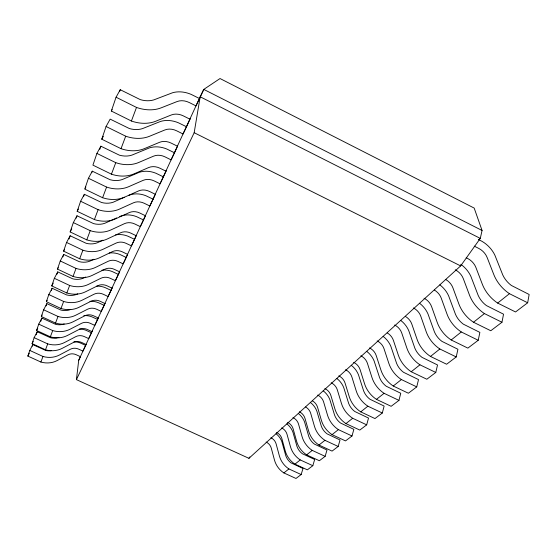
<?xml version="1.0" encoding="UTF-8"?>
<svg xmlns="http://www.w3.org/2000/svg" width="557" height="557" viewBox="0 0 557 557"><rect width="100%" height="100%" fill="white"/><g stroke="black" fill="none" stroke-linecap="round" stroke-linejoin="round"><path stroke-width="0.84" d="M76.42 379.623L78.718 360.268L200.179 96.779L203.771 89.399L220.029 78.537L474.181 208.081L482.063 230.473L480.287 238.396L460.639 265.912L248.93 458.327L76.42 379.623L194.177 132.705L200.179 96.779L480.287 238.396L479.013 239.573M466.209 257.766L467.692 258.504A12.992 9.462 44.8 0 1 475.915 267.492L482.313 284.195A29.994 21.424 46.4 0 0 497.645 303.071L515.538 311.962L527.66 302.778L529.15 294.486L511.361 285.463A19.975 14.099 46.2 0 1 502.776 274.984L494.901 255.245A23.881 17.197 44.7 0 0 482.174 241.432L478.4 239.468M445.899 279.6A12.484 9.316 45.2 0 1 452.904 287.809L458.884 304.018A28.839 21.096 46.8 0 0 473.513 322.245L490.78 330.747L501.961 322.259L503.542 314.19L486.393 305.57A19.189 13.89 46.6 0 1 478.205 295.454L470.846 276.307A22.934 16.933 45 0 0 460.723 264.283M424.058 298.239A12.017 9.156 45.5 0 1 431.598 306.622L437.203 322.357A27.766 20.762 47.2 0 0 451.198 339.979L467.866 348.118L478.226 340.264L479.876 332.397L463.32 324.153A18.465 13.674 47 0 1 455.494 314.371L448.601 295.788A22.064 16.654 45.4 0 0 439.863 284.857M405.385 316.411A11.586 9.003 45.9 0 1 411.811 324.09L417.089 339.38A26.771 20.421 47.6 0 0 430.484 356.438L446.61 364.236L456.225 356.946L457.931 349.274L441.931 341.371A17.796 13.452 47.4 0 1 434.439 331.909L427.957 313.863A21.257 16.369 45.7 0 0 419.595 303.28M387.219 332.912A11.182 8.842 46.3 0 1 393.395 340.355L398.366 355.213A25.845 20.073 48 0 0 411.226 371.742L426.829 379.24L435.783 372.445L437.537 364.967L422.046 357.378A17.17 13.229 47.8 0 1 414.868 348.209L408.761 330.67A20.505 16.083 46.1 0 0 400.741 320.414M369.507 347.909A10.806 8.682 46.7 0 1 376.205 355.533L380.904 369.987A24.981 19.732 48.5 0 0 393.256 386.015L408.378 393.228L416.74 386.892L418.523 379.596L403.526 372.299A16.585 12.999 48.3 0 1 396.626 363.408L390.861 346.35A19.801 15.798 46.5 0 0 383.153 336.393M353.667 362.335A10.458 8.529 47.1 0 1 360.128 369.73L364.577 383.801A24.174 19.384 48.9 0 0 376.462 399.362L391.132 406.311L398.951 400.379L400.762 393.263L386.217 386.231A16.042 12.776 48.7 0 1 379.589 377.604L374.13 360.999A19.147 15.512 46.9 0 0 366.715 351.335M338.816 375.857A10.123 8.369 47.5 0 1 345.055 383.042L349.274 396.751A23.422 19.042 49.4 0 0 360.734 411.867L374.972 418.565L382.304 413.009L384.128 406.053L370.015 399.278A15.533 12.553 49.2 0 1 363.63 390.896L358.457 374.729A18.541 15.234 47.3 0 0 351.307 365.336M324.87 388.556A9.817 8.223 48 0 1 330.9 395.54L334.903 408.908A22.712 18.708 49.9 0 0 345.96 423.599L359.794 430.074L366.68 424.852L368.525 418.063L354.816 411.512A15.06 12.331 49.6 0 1 348.654 403.372L343.739 387.609A17.963 14.955 47.8 0 0 336.846 378.482M312.407 400.859A9.525 8.07 48.4 0 1 317.574 407.306L321.389 420.34A22.043 18.381 50.4 0 0 332.069 434.641L345.521 440.9L352.003 435.985L353.855 429.35L340.529 423.021A14.607 12.115 50.1 0 1 334.576 415.097L329.897 399.731A17.427 14.684 48.2 0 0 323.241 390.847M299.36 411.79A9.253 7.923 48.9 0 1 305.006 418.404L308.648 431.118A21.417 18.054 50.9 0 0 318.98 445.043L332.069 451.1L338.176 446.463L340.035 439.981L327.07 433.854A14.19 11.899 50.7 0 1 321.319 426.147L316.856 411.15A16.919 14.419 48.7 0 0 310.416 402.495M287.663 422.436A8.996 7.784 49.5 0 1 293.142 428.876L296.616 441.297A20.825 17.74 51.5 0 0 306.622 454.86L319.37 460.73L325.142 456.357L326.994 450.014L314.378 444.075A13.793 11.69 51.2 0 1 308.808 436.563L304.554 421.928A16.445 14.155 49.2 0 0 298.315 413.496M276.606 432.511A8.752 7.645 50.1 0 1 281.919 438.791L285.247 450.919A20.261 17.427 52.1 0 0 294.938 464.141L307.36 469.836L312.818 465.701L314.677 459.49L302.381 453.739A13.417 11.488 51.8 0 1 296.985 446.415L292.912 432.121A15.993 13.904 49.8 0 0 286.869 423.898M266.121 442.049A8.522 7.506 50.7 0 1 271.287 448.176L274.469 460.033A19.732 17.128 52.7 0 0 283.875 472.935L295.983 478.463L301.156 474.543L303.008 468.465L291.026 462.881A13.055 11.286 52.4 0 1 285.797 455.737L281.898 441.771A15.568 13.653 50.4 0 0 276.035 433.743M80.382 356.654L76.142 354.705A8.78 7.923 19 0 0 67.989 354.823L57.148 360.567A20.532 18.311 15.3 0 1 40.891 362.036L27.85 356.083L29.779 350.43L32.8 344.609L45.778 350.464A13.591 12.08 15.7 0 0 51.328 350.687M86.001 344.47L81.642 342.458A9.016 8.076 19.9 0 0 73.28 342.541L62.168 348.362A21.096 18.68 16.2 0 1 45.493 349.782L32.09 343.641L34.13 337.66L37.215 331.728L50.562 337.779A13.974 12.324 16.7 0 0 57.183 337.869M91.933 331.596L87.456 329.514A9.274 8.237 20.7 0 0 78.878 329.556L67.488 335.453A21.702 19.056 17.1 0 1 50.36 336.825L36.574 330.475L38.739 324.132L41.893 318.089L55.623 324.341A14.378 12.567 17.5 0 0 64.257 323.965M98.22 317.963L93.618 315.812A9.553 8.404 21.5 0 0 84.803 315.805L73.12 321.772A22.343 19.439 18 0 1 55.519 323.081L41.336 316.515L43.627 309.789L46.858 303.621L60.992 310.096A14.809 12.825 18.4 0 0 70.76 309.413M104.89 303.502L100.149 301.274A9.838 8.578 22.2 0 0 91.083 301.219L79.094 307.255A23.018 19.836 18.8 0 1 60.998 308.494L46.384 301.692L48.821 294.542L52.135 288.248L66.694 294.952A15.262 13.09 19.1 0 0 76.748 294.319L77.75 293.866M111.971 288.136L107.083 285.832A10.151 8.752 22.9 0 0 97.767 285.72L85.451 291.819A23.742 20.247 19.5 0 1 66.826 292.975L51.759 285.922L54.356 278.298L57.747 271.886L72.765 278.841A15.749 13.361 19.9 0 0 83.111 278.256L85.708 277.045M119.511 271.781L114.47 269.393A10.479 8.933 23.5 0 0 104.876 269.212L92.218 275.374A24.515 20.665 20.2 0 1 73.037 276.432L57.482 269.115L60.26 260.975L63.735 254.431L79.24 261.658A16.271 13.64 20.6 0 0 89.9 261.136L93.987 259.228M127.553 254.34L122.352 251.855A10.827 9.114 24.1 0 0 112.465 251.604L99.445 257.814A25.337 21.089 20.9 0 1 79.672 258.768L63.602 251.158L66.575 242.448L70.14 235.764L86.161 243.291A16.828 13.918 21.2 0 0 97.155 242.831L102.92 240.192M136.145 235.688L130.777 233.105A11.203 9.309 24.6 0 0 120.584 232.77L107.181 239.037A26.221 21.535 21.6 0 1 86.774 239.858L70.154 231.928L73.336 222.591L76.998 215.775L93.569 223.615A17.42 14.21 21.9 0 0 104.925 223.232L116.65 217.933M145.356 215.712L139.8 213.018A11.606 9.497 25.1 0 0 129.28 212.586L115.466 218.894A27.168 21.981 22.2 0 1 94.398 219.562L77.186 211.298L80.612 201.251L84.365 194.296L101.534 202.483A18.061 14.503 22.5 0 0 113.259 202.198L138.623 190.905A12.045 9.699 25.6 0 1 149.492 191.448L155.25 194.254M88.445 178.261L106.596 187.082A28.686 22.649 23 0 0 128.73 186.679L143.177 180.343A12.254 9.789 25.9 0 1 154.212 180.941L160.061 183.803L163.424 176.868L155.988 173.269A22.106 17.657 25.9 0 0 139.236 172.315L122.234 179.549A18.75 14.802 23 0 1 110.105 179.73L92.302 171.173L88.445 178.261L84.755 189.095L102.599 197.728A28.191 22.44 22.8 0 0 124.385 197.234M96.911 153.426L115.765 162.665A29.827 23.116 23.6 0 0 138.686 162.491L153.6 156.141A12.741 9.984 26.3 0 1 165.025 156.872L171.096 159.873L174.529 152.799L166.808 149.032A22.983 18.019 26.3 0 0 149.478 147.87L131.925 155.104A19.495 15.109 23.6 0 1 119.365 155.159L100.866 146.192L96.911 153.426L92.922 165.13L111.442 174.174A29.291 22.9 23.3 0 0 133.993 173.888L148.691 167.546A12.512 9.894 26.1 0 1 159.936 168.207L165.895 171.145M177.405 146.192L171.208 143.114A13.02 10.096 26.6 0 0 159.567 142.307L144.388 148.642A30.475 23.359 23.9 0 1 121.015 148.684L101.757 139.201L106.081 126.502L110.154 119.128L129.391 128.549A20.303 15.408 24.1 0 0 142.418 128.639L160.555 121.433A23.93 18.381 26.8 0 1 178.512 122.832L186.532 126.78L183.03 133.986L176.722 130.839A13.264 10.186 26.8 0 0 164.886 129.955L149.471 136.291A31.06 23.575 24.1 0 1 125.701 136.2L106.081 126.502M189.867 119.156L183.427 115.926A13.563 10.298 27 0 0 171.354 114.951L155.661 121.266A31.77 23.826 24.4 0 1 131.403 121.015L111.351 111.045L116.065 97.217L120.242 89.712L140.287 99.626A21.187 15.707 24.7 0 0 153.809 99.891L172.579 92.747A24.961 18.736 27.2 0 1 191.204 94.412L199.545 98.568L195.973 105.9L189.415 102.599A13.834 10.388 27.2 0 0 177.133 101.541L161.189 107.828A32.403 24.035 24.7 0 1 136.507 107.431L116.065 97.217M32.236 346.238L32.8 344.609M36.184 334.743L37.215 331.728M40.8 321.285L41.893 318.089M46.085 305.884L46.858 303.621M51.307 290.65L52.135 288.248M56.96 274.19L57.747 271.886M62.892 256.888L63.735 254.431M69.047 238.96L70.14 235.764M76.191 218.121L76.998 215.775M83.564 196.628L84.365 194.296M91.766 172.726L92.302 171.173M99.794 149.332L100.866 146.192M119.685 91.348L120.242 89.712M40.891 362.036L42.986 356.466A20.79 18.478 15.7 0 0 59.432 355.018L70.398 349.239A8.884 7.993 19.4 0 1 78.641 349.135L82.937 351.112L85.346 346.12M45.493 349.782L47.707 343.892A21.375 18.847 16.6 0 0 64.584 342.492L75.822 336.637A9.135 8.153 20.3 0 1 84.288 336.574L88.695 338.621L91.501 332.801L85.882 330.238A16.487 14.705 20.3 0 0 79.359 329.055M50.36 336.825L52.706 330.58A21.995 19.23 17.5 0 0 70.043 329.236L81.566 323.311A9.399 8.313 21.1 0 1 90.255 323.29L94.794 325.399L97.649 319.474L91.87 316.829A16.961 14.997 21.1 0 0 83.822 315.624M55.519 323.081L58.005 316.46A22.649 19.62 18.3 0 0 75.829 315.178L87.651 309.184A9.685 8.48 21.8 0 1 96.584 309.212L101.249 311.391L104.166 305.347L98.22 302.611A17.469 15.304 21.8 0 0 89.949 301.344M60.998 308.494L63.644 301.455A23.352 20.024 19.1 0 0 81.976 300.251L94.119 294.187A9.977 8.654 22.5 0 1 103.296 294.27L108.1 296.526L111.08 290.364L104.953 287.53A18.005 15.617 22.5 0 0 96.452 286.18M66.826 292.975L69.646 285.476A24.09 20.435 19.9 0 0 88.521 284.355L100.991 278.228A10.298 8.835 23.2 0 1 110.439 278.375L115.39 280.714L118.425 274.434L112.117 271.496A18.583 15.937 23.2 0 0 101.91 270.194M73.037 276.432L76.044 268.425A24.891 20.86 20.6 0 0 95.498 267.416L108.316 261.226A10.639 9.016 23.8 0 1 118.042 261.442L123.153 263.872L126.251 257.459L119.748 254.41A19.189 16.264 23.8 0 0 109.235 253.01M79.672 258.768L82.889 250.204A25.74 21.291 21.2 0 0 102.948 249.306L116.141 243.068A11.001 9.204 24.3 0 1 126.167 243.36L131.445 245.888L134.606 239.35L127.887 236.175A19.843 16.606 24.3 0 0 115.55 234.894M86.774 239.858L90.227 230.668A26.652 21.737 21.9 0 0 110.934 229.916L124.517 223.636A11.391 9.392 24.9 0 1 134.864 224.011L140.315 226.643L143.546 219.973L136.604 216.673A20.546 16.954 24.9 0 0 120.911 216.053L119.678 216.548M94.398 219.562L98.109 209.683A27.627 22.189 22.5 0 0 119.504 209.098L133.506 202.776A11.808 9.587 25.4 0 1 144.186 203.256L149.833 205.999L153.126 199.197L145.941 195.758A21.298 17.302 25.4 0 0 129.739 194.978L128.472 195.479M102.599 197.728L106.596 187.082M111.442 174.174L115.765 162.665M121.015 148.684L125.701 136.2M131.403 121.015L136.507 107.431M85.437 345.96L86.161 344.379M91.257 333.33L92.351 330.962M97.447 319.913L98.178 318.332M104.006 305.702L105.099 303.335M110.92 290.698L112.382 287.544M118.571 274.121L119.295 272.547M126.216 257.543L127.671 254.389M134.592 239.392L136.047 236.231M143.33 220.447L145.516 215.705M153.161 199.127L154.978 195.18M163.354 177.029L166.265 170.707M174.64 152.555L177.558 146.24M186.296 127.288L190.299 118.606M199.399 98.874L203.771 89.399L482.063 230.473M78.718 360.268L80.41 356.752M32.09 343.641L33.239 341.434M27.85 356.083L29.347 353.201M36.574 330.475L37.751 328.226M41.336 316.515L42.13 314.99M46.384 301.692L47.115 300.307M51.759 285.922L53.249 283.095M57.482 269.115L58.248 267.673M63.602 251.158L64.389 249.682M70.154 231.928L71.762 228.927M77.186 211.298L78.426 209M85.137 188.391L85.896 186.985M101.757 139.201L103.365 136.277M111.351 111.045L112.173 109.555M248.93 458.327L249.849 456.942M283.875 472.935L288.909 468.938L301.156 474.543M294.938 464.141L300.251 459.922L312.818 465.701M306.622 454.86L312.233 450.397L325.142 456.357M318.98 445.043L324.926 440.315L338.176 446.463M332.069 434.641L338.377 429.628L352.003 435.985M345.96 423.599L352.665 418.272L366.68 424.852M360.734 411.867L367.871 406.192L382.304 413.009M376.462 399.362L384.079 393.312L398.951 400.379M393.256 386.015L401.395 379.554L416.74 386.892M411.226 371.742L419.943 364.814L435.783 372.445M430.484 356.438L439.856 348.988L456.225 356.946M451.198 339.979L461.287 331.965L478.226 340.264M473.513 322.245L484.416 313.584L501.961 322.259M497.645 303.071L509.453 293.685L527.66 302.778M29.779 350.43L42.986 356.466M34.13 337.66L47.707 343.892M85.687 345.41L80.215 342.924A16.035 14.419 19.4 0 0 73.865 341.796M38.739 324.132L52.706 330.58M43.627 309.789L58.005 316.46M48.821 294.542L63.644 301.455M54.356 278.298L69.646 285.476M60.26 260.975L76.044 268.425M66.575 242.448L82.889 250.204M73.336 222.591L90.227 230.668M80.612 201.251L98.109 209.683M194.177 132.705L460.639 265.912M474.244 246.138L478.769 248.422A13.236 9.532 44.7 0 1 487.166 257.55L493.774 274.497A30.558 21.57 46.2 0 0 509.453 293.685M367.871 406.192A23.763 19.203 49.2 0 1 356.215 390.875L351.892 376.998A10.277 8.446 47.3 0 0 345.556 369.723M352.665 418.272A23.032 18.861 49.6 0 1 341.427 403.386L337.326 389.865A9.956 8.292 47.7 0 0 331.199 382.791M384.079 393.312A24.543 19.544 48.7 0 1 371.979 377.542L367.418 363.289A10.611 8.599 46.9 0 0 360.845 355.798M338.377 429.628A22.35 18.527 50.2 0 1 327.523 415.146L323.624 401.966A9.657 8.139 48.2 0 0 317.699 395.087M401.395 379.554A25.371 19.892 48.3 0 1 388.814 363.296L383.996 348.654A10.973 8.752 46.5 0 0 377.18 340.926M324.926 440.315A21.702 18.207 50.7 0 1 314.433 426.223L310.715 413.364A9.378 7.993 48.7 0 0 305.647 407.007M419.943 364.814A26.263 20.233 47.8 0 1 406.847 348.041L401.736 332.989A11.363 8.912 46.1 0 0 394.648 325.016M312.233 450.397A21.096 17.887 51.2 0 1 302.089 436.674L298.538 424.114A9.114 7.847 49.2 0 0 292.982 417.597M439.856 348.988A27.216 20.581 47.4 0 1 426.189 331.68L420.765 316.188A11.781 9.072 45.7 0 0 413.391 307.951M461.287 331.965A28.247 20.922 47 0 1 447.006 314.064L441.228 298.113A12.226 9.232 45.4 0 0 434.39 290.058M58.965 337.368A13.974 12.324 16.7 0 1 58.088 337.646M288.909 468.938A19.975 17.267 52.4 0 1 279.37 455.891L276.126 443.908A8.627 7.568 50.4 0 0 270.89 437.711M300.251 459.922A20.518 17.573 51.8 0 1 290.413 446.547L287.022 434.286A8.863 7.707 49.8 0 0 281.633 427.929M484.416 313.584A29.361 21.25 46.6 0 1 469.467 295.064L463.299 278.625A12.714 9.385 45 0 0 455.271 269.818"/></g></svg>
